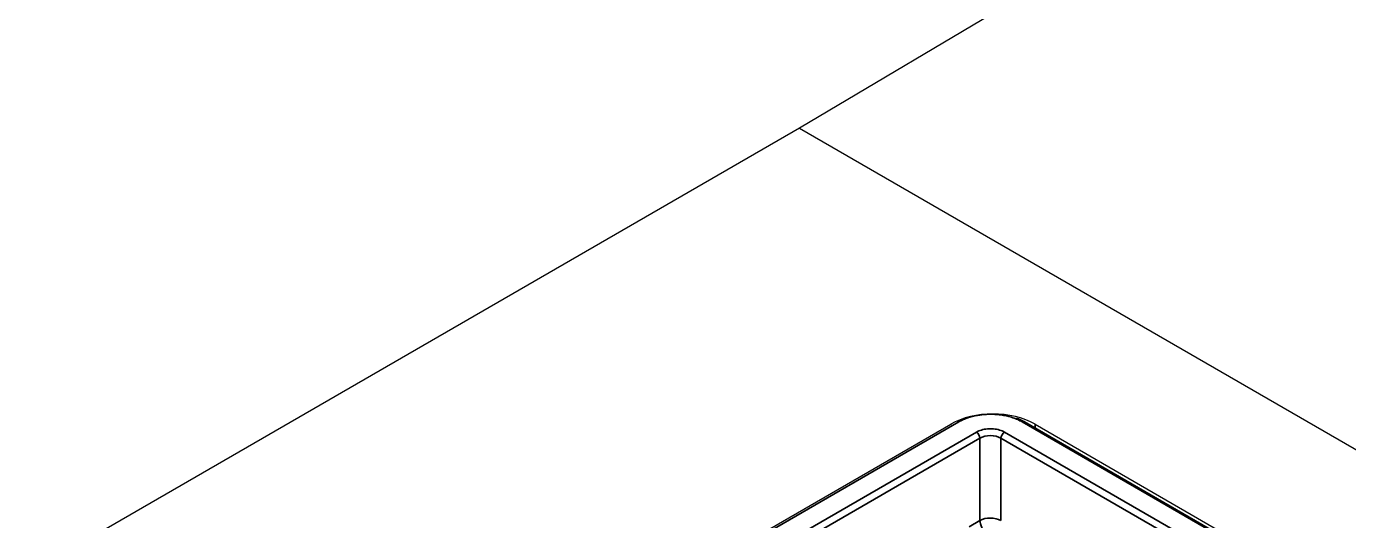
# Model space of a CAD drawing. Header units: millimetres. Extents: x 101 to 3000, y 150 to 4305.
# Drawn here: x 1897.9 to 1977.7, y 1415.6 to 1445.4 of the extents above; entities that cross this region are included whole.
import ezdxf

# ---------------------------------------------------------------- set-up
doc = ezdxf.new("R2010")
doc.units = ezdxf.units.MM
doc.header["$LTSCALE"] = 15
doc.layers.add('_Sichtbarkanten', color=7, linetype='Continuous', lineweight=25)
doc.layers.add('Sichtbar schmal (ISO)', color=7, linetype='Continuous', lineweight=35)

msp = doc.modelspace()

# ---------------------------------------------------------------- linework, layer by layer
at = {"layer": '_Sichtbarkanten'}
for p, q in [((2407.019, 1713.574), (1944.571, 1439.231)), ((1944.571, 1439.231), (1897.902, 1412.287)), ((1944.571, 1439.231), (2453.688, 1145.292)), ((1933.2, 1409.543), (1953.692, 1421.374)), ((1958.148, 1421.528), (2423.15, 1153.06)), ((1958.784, 1421.374), (2422.759, 1153.498))]:
    msp.add_line(p, q, dxfattribs=at)
msp.add_ellipse((1956.238, 1419.905), major_axis=(-3.6, 0), ratio=0.57735, start_param=3.926991, end_param=5.497787, dxfattribs=at)
msp.add_open_spline([(1957.659, 1421.757), (1957.834, 1421.691), (1957.999, 1421.615), (1958.148, 1421.528)], degree=3, dxfattribs=at)
at = {"layer": 'Sichtbar schmal (ISO)'}
for p, q in [((1954.181, 1421.513), (1932.959, 1409.261)), ((1953.692, 1421.374), (1953.692, 1421.328)), ((2423, 1153.045), (1957.998, 1421.513)), ((1958.784, 1421.161), (1958.784, 1421.374)), ((1955.241, 1420.892), (1934.035, 1408.649)), ((1955.453, 1420.529), (1934.247, 1408.286)), ((1955.453, 1420.529), (1955.453, 1415.562)), ((2421.712, 1152.069), (1956.726, 1420.529)), ((1956.726, 1420.529), (1956.726, 1415.561)), ((1956.938, 1420.892), (2421.924, 1152.432)), ((1955.453, 1415.562), (1954.798, 1415.184))]:
    msp.add_line(p, q, dxfattribs=at)
for centre, major_axis, ratio, start_param, end_param in [((1954.181, 1421.268), (-0.15, 0.26), 0.57735, 5.497787, 5.974637), ((1957.998, 1421.268), (0.15, 0.26), 0.57735, 0, 0.785398), ((1955.241, 1420.647), (0.15, -0.26), 0.57735, 0.802851, 2.356194), ((1956.089, 1420.157), (-0.9, 0), 0.584429, 3.927229, 5.497553), ((1956.938, 1420.647), (-0.15, -0.26), 0.57735, 3.926991, 5.480334), ((1956.089, 1415.202), (-0.9, 0.001), 0.564858, 3.927953, 5.498492), ((1955.877, 1415.326), (-0.3, 0.52), 0.57735, 0.802851, 2.350959)]:
    msp.add_ellipse(centre, major_axis=major_axis, ratio=ratio, start_param=start_param, end_param=end_param, dxfattribs=at)
for points, knots in [([(1957.998, 1421.513), (1957.915, 1421.561), (1957.828, 1421.606), (1957.735, 1421.647), (1957.642, 1421.688), (1957.543, 1421.726), (1957.441, 1421.76), (1957.341, 1421.794), (1957.236, 1421.824), (1957.129, 1421.85), (1957.022, 1421.876), (1956.912, 1421.897), (1956.799, 1421.915), (1956.796, 1421.916), (1956.793, 1421.916), (1956.789, 1421.917), (1956.68, 1421.933), (1956.57, 1421.946), (1956.458, 1421.955), (1956.453, 1421.956), (1956.448, 1421.956), (1956.442, 1421.957), (1956.332, 1421.965), (1956.222, 1421.969), (1956.111, 1421.97), (1956.104, 1421.97), (1956.097, 1421.97), (1956.089, 1421.97), (1955.98, 1421.97), (1955.871, 1421.966), (1955.763, 1421.958), (1955.754, 1421.958), (1955.745, 1421.957), (1955.737, 1421.957), (1955.63, 1421.948), (1955.524, 1421.937), (1955.42, 1421.921), (1955.41, 1421.92), (1955.4, 1421.918), (1955.39, 1421.917), (1955.288, 1421.901), (1955.188, 1421.882), (1955.09, 1421.859), (1955.078, 1421.856), (1955.066, 1421.854), (1955.055, 1421.851), (1954.956, 1421.827), (1954.861, 1421.8), (1954.768, 1421.77), (1954.758, 1421.767), (1954.748, 1421.764), (1954.738, 1421.76), (1954.642, 1421.728), (1954.549, 1421.693), (1954.461, 1421.655), (1954.456, 1421.652), (1954.45, 1421.65), (1954.444, 1421.647), (1954.351, 1421.606), (1954.264, 1421.561), (1954.181, 1421.513)], [0, 0, 0, 0, 0.083333, 0.083333, 0.083333, 0.166652, 0.166652, 0.166652, 0.248807, 0.248807, 0.248807, 0.330867, 0.330867, 0.330867, 0.333333, 0.333333, 0.333333, 0.41294, 0.41294, 0.41294, 0.416667, 0.416667, 0.416667, 0.495022, 0.495022, 0.495022, 0.5, 0.5, 0.5, 0.577106, 0.577106, 0.577106, 0.583333, 0.583333, 0.583333, 0.659245, 0.659245, 0.659245, 0.666667, 0.666667, 0.666667, 0.741119, 0.741119, 0.741119, 0.75, 0.75, 0.75, 0.825061, 0.825061, 0.825061, 0.833333, 0.833333, 0.833333, 0.911608, 0.911608, 0.911608, 0.916667, 0.916667, 0.916667, 1, 1, 1, 1]), ([(1956.938, 1420.892), (1956.894, 1420.918), (1956.848, 1420.941), (1956.798, 1420.962), (1956.748, 1420.983), (1956.694, 1421.002), (1956.638, 1421.019), (1956.581, 1421.035), (1956.522, 1421.05), (1956.462, 1421.061), (1956.402, 1421.072), (1956.34, 1421.081), (1956.278, 1421.087), (1956.216, 1421.092), (1956.153, 1421.095), (1956.09, 1421.095), (1956.028, 1421.095), (1955.965, 1421.093), (1955.903, 1421.087), (1955.841, 1421.081), (1955.78, 1421.073), (1955.719, 1421.062), (1955.659, 1421.05), (1955.6, 1421.036), (1955.544, 1421.02), (1955.487, 1421.003), (1955.433, 1420.984), (1955.383, 1420.962), (1955.332, 1420.941), (1955.285, 1420.918), (1955.241, 1420.892)], [0, 0, 0, 0, 0.1, 0.1, 0.1, 0.2, 0.2, 0.2, 0.3, 0.3, 0.3, 0.4, 0.4, 0.4, 0.5, 0.5, 0.5, 0.6, 0.6, 0.6, 0.7, 0.7, 0.7, 0.8, 0.8, 0.8, 0.9, 0.9, 0.9, 1, 1, 1, 1])]:
    msp.add_open_spline(points, degree=3, knots=knots, dxfattribs=at)

doc.saveas('drawing.dxf')
